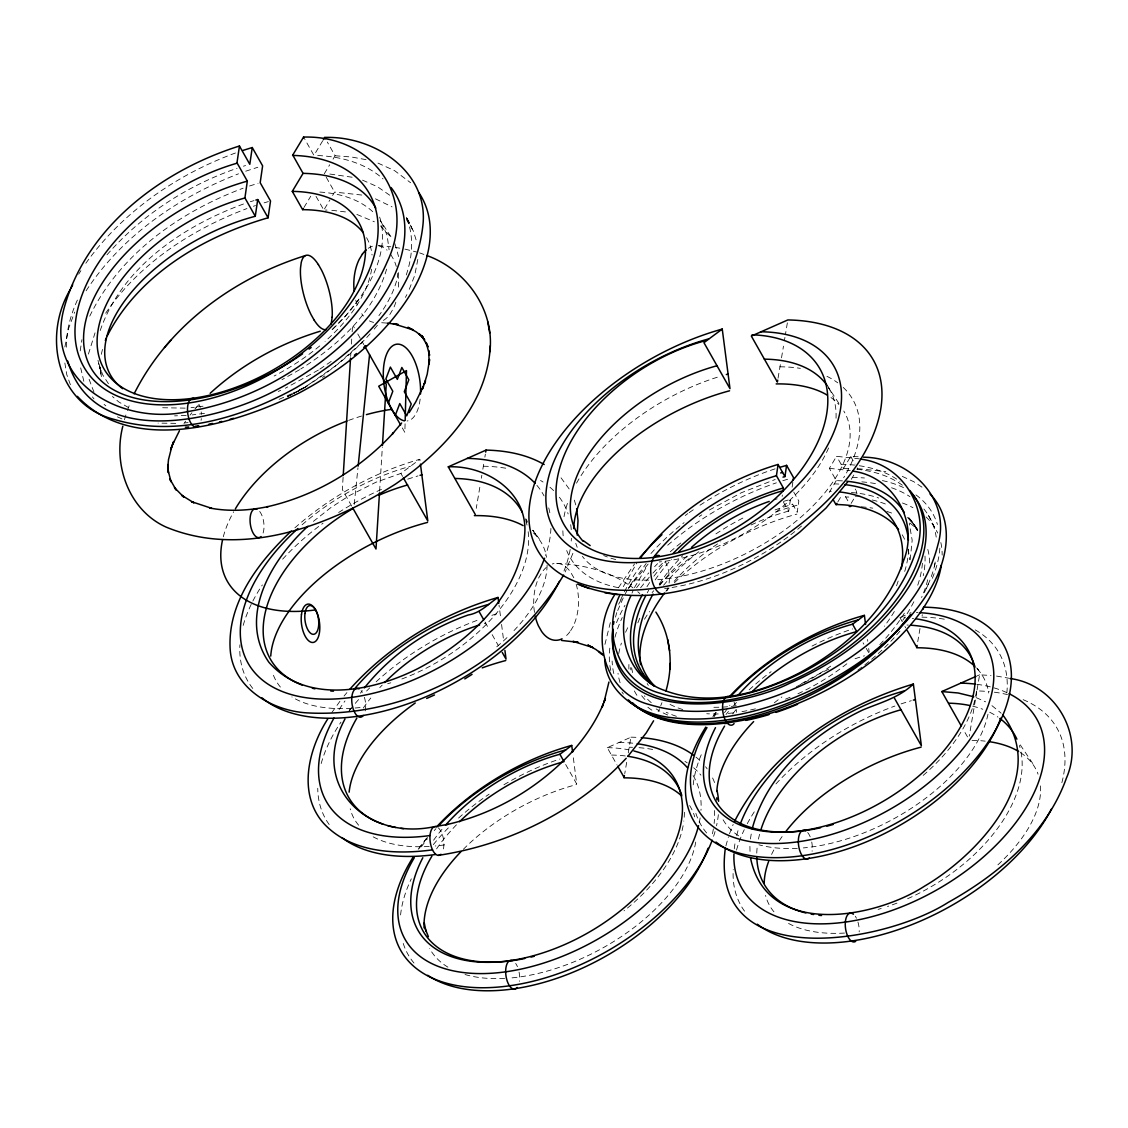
<?xml version="1.0" encoding="UTF-8"?>
<svg xmlns="http://www.w3.org/2000/svg" width="1128" height="1128" viewBox="0 0 1128 1128"><rect width="100%" height="100%" fill="white"/><g stroke="black" fill="none" stroke-linecap="round" stroke-linejoin="round"><path stroke-width="0.75" stroke-dasharray="5 3.75" d="M749.909 846.367L750.078 853.529M405.079 423.818L404.853 432.405L401.483 426.454M343.109 477.313L342.348 489.58L351.837 506.345M350.653 356.363L350.864 352.852M351.414 344.082L351.739 338.823M352.176 331.815L352.613 324.808L354.333 327.853M379.6 491.173L382.336 447.351M354.22 504.385L357.957 467.838M417.825 259.398L414.737 275.387L408.28 291.856M80.215 350.864L81.907 339.697M64.874 346.973L68.625 328.403L74.674 312.103M750.43 838.992L751.629 831.463M604.932 644.398L610.488 621.923M782.155 496.433L782.353 495.051M792.843 482.164L792.039 487.832M787.358 322.862L785.426 334.522M922.309 614.704L922.098 615.958M481.346 478.244L481.853 475.226M482.854 469.192L484.039 462.156M484.871 457.136L485.378 454.119M628.268 752.94L630.89 737.247L607.287 747.667L616.974 764.883M784.453 340.346L784.933 337.427M975.396 699.966L969.276 736.105M975.903 696.949L976.904 690.914A181.1 102.888 -29.2 0 1 989.242 691.633M977.074 689.913L979.597 674.826L991.004 675.461M398.367 272.539C395.886 288.345 388.215 302.854 378.895 315.671M479.823 487.282L476.256 508.347M781.507 357.816L783.481 346.169M919.997 628.507L917.741 641.677M626.674 762.345L624.757 773.625M778.038 378.19L780.52 363.639M88.435 354.065L95.034 332.859M101.308 354.305L102.958 347.48M934.365 566.115L935.211 562.026M910.197 559.798L912.171 540.27L909.295 523.505M725.896 845.901L728.42 836.835M615.507 617.143L616.734 612.631M386.608 269.141C373.918 312.851 337.935 345.295 300.725 369.025M100.209 330.518C122.064 266.814 183.878 225.6 244.72 203.548M124.432 419.743L126.449 413.172M406.263 274.936C412.467 256.747 414.202 236.133 406.559 218.085M572.897 553.326L565.213 571.952M127.422 410.507L130.087 403.204M729.463 833.775L733.172 824.441M617.707 610.544L623.77 596.698M660.754 705.691L661.953 702.688M631.99 593.102L633.175 590.395M77.381 300.09C70.204 315.84 65.565 333.127 66.453 350.554M926.342 588.59L928.866 582.908M89.746 316.15C119.653 254.195 180.001 211.726 243.14 188.193M658.146 711.726L659.542 708.708M623.305 586.659L636.643 563.323M634.429 587.674L647.162 565.875M405.417 297.383L406.884 294.619M573.236 626.364L569.922 631.877M625.236 593.892L626.773 591.086M348.933 711.204L350.385 708.61M618.609 604.185L622.05 598.178M618.384 587.801L634.542 563.915M851.259 479.358L854.7 473.563M842.447 480.88L836.285 480.599L829.376 468.331L836.567 456.304L859.465 458.87M836.285 480.599L829.136 492.598L830.434 494.882M857.35 469.121L857.21 467.866M856.956 493.641L856.11 490.581M324.286 173.797L329.686 164.787M333.056 159.147L335.087 155.749L327.317 142.015M851.104 503.412L854.263 498.153M332.591 195.454L334.621 192.07L362.44 195.116M322.707 140.803L313.936 155.368L304.856 139.364M303.982 207.439L310.722 196.258M324.483 208.92L329.898 199.938M858.14 456.755L850.723 456.431L843.49 468.43L836.567 456.304M837.878 501.791L841.037 496.546M628.409 588.266L646.175 563.506M646.95 586.729L650.264 581.47M78.678 274.203L80.906 270.649M86.109 290.798C121.768 236.02 178.182 197.174 238.501 173.825M630.115 585.46L633.767 579.82M105.68 313.189C139.111 263.571 191.675 229.477 246.933 208.553M183.991 423.564L185.598 421.153M331.886 712.473L340.43 700.615M628.578 588.125L648.121 564.099M85.841 263.247C122.501 211.993 176.617 174.572 235.442 152.999M418.234 849.271L426.962 837.766M653.873 576.211L664.857 562.35M358.535 299.695L346.042 315.346L331.265 330.504M360.41 693.17L362.299 690.632M712.84 716.647L716.717 711.528M190.026 415.146L191.915 412.749M377.386 325.287L372.592 330.998M344.068 696.018L346.916 692.606M106.991 254.815C141.578 215.053 187.333 185.443 237.049 168.283M194.961 408.942L196.878 406.785M195.905 407.899L198.768 404.74M370.111 333.817C348.298 358.055 321.903 377.95 293.351 393.559L307.027 385.663M361.834 342.602L336.539 365.148L309.707 383.985M294.887 527.819C330.814 496.207 373.777 472.449 419.827 459.307L420.208 462.198M667.691 545.219C699.43 517.667 736.654 496.503 776.374 482.826M313.401 521.362L330.828 507.614L349.581 495.488L375.906 482.262L400.891 473.422L419.827 459.307M685.232 515.51L687.84 513.592M331.195 361.439L319.506 369.364M689.166 512.648L695.863 507.967M699.233 516.568L701.715 514.89M699.952 505.231C723.556 489.806 749.091 477.285 775.909 468.585M318.406 370.054L285.37 388.215M322.453 377.415L324.836 375.948M299.653 369.688L281.972 379.671M709.329 510.011L741.336 492.739L775.204 479.485M302.304 388.906L305.251 387.2M302.177 388.878L305.152 387.186M302.163 388.92L308.057 385.621M289.572 395.575L292.096 394.236M287.33 396.774L300.894 389.611L287.302 396.647M304.165 387.651L307.859 385.705M302.924 388.286L292.97 393.193M290.305 395.124L300.838 389.752M291.715 393.785L277.869 399.876M900.694 617.256L908.068 613.942M278.278 391.444L280.646 390.387M909.535 613.294L911.015 612.631M977.229 675.855L979.597 674.826M245.721 171.202L257.79 167.268M253.377 206.283L255.52 205.564M249.542 185.993L258.058 183.342M782.804 480.725L789.219 478.765M250.289 201.743L254.011 200.601M243.422 166.197L245.552 165.548M264.107 202.843L268.379 201.588M203.012 406.207L191.027 407.687M204.492 413.37L192.183 414.907M184.964 422.873L188.108 422.619M186.205 415.414L174.586 415.865M185.175 408.139L160.275 407.687M175.728 423.367L158.089 423.099M857.647 468.628L885.832 471.603M843.49 468.43L850.272 468.698M325.428 210.062L327.035 210.09M829.376 468.331L850.244 470.587M335.087 155.749L351.499 157.003L366.699 159.767M317.687 155.509C341.065 156.623 365.289 162.982 383.069 178.915M378.289 245.692L390.838 246.778M556.583 563.323C583.585 564.508 611.164 571.417 633.019 587.899M331.787 210.302L346.719 212.064M329.869 174.05L352.415 177.265M381.687 322.721L387.412 323.116M319.844 192.056C339.373 193.325 359.705 198.881 374.002 212.896M856.843 469.248C873.763 471.067 890.796 476.115 904.346 486.69M996.517 676.067L1008.77 678.21M395.364 247.441L399.834 248.188M404.91 249.105L416.669 252.037M356.843 214.419L374.355 221.793M362.511 180.142L377.471 186.726L389.95 195.384M419.658 252.898L423.902 254.449M377.965 163.095L394.574 170.638L410.62 182.75M375.455 198.824L392.05 206.875M976.27 697.668L985.604 701.842M902.287 476.383L913.807 481.726L923.747 488.325M121.923 418.911L116.804 416.57M128.564 407.589L118.863 402.005L112.419 396.52M991.949 705.649L1001.142 713.206M380.545 225.952L391.613 237.74L380.164 220.298M104.086 404.36L105.849 405.854M637.771 591.763L639.844 593.554M976.608 667.917L978.78 670.314L977.031 668.1M561.039 477.835L569.626 489.58M92.411 396.901L93.991 398.903M108.457 383.717L102.592 374.651L98.376 362.314M539.24 538.817L532.98 530.512M406.489 219.692L413.299 230.817L417.134 243.281M838.922 403.415L828.431 387.412M1032.797 763.557L1019.402 743.62M917.572 529.483L911.917 521.7M916.895 528.863L914.23 524.929L917.698 530.357M390.753 254.449L393.94 260.06A38.422 22.405 -89.4 0 1 396.281 266.448M828.883 388.3L830.546 391.106A145.244 83.232 -29.5 0 1 835.89 420.335M381.461 222.301L387.101 235.301L389.104 249.824M525.761 518.697L527.284 521.347M845.365 496.433L849.356 503.426M967.5 736.894L963.693 730.225M850.723 456.431L855.052 464.059M866.233 648.36L868.602 652.52M316.023 196.357L323.158 208.906M783.495 502.242L788.683 511.379L790.319 500.169L797.214 512.295L798.821 501.043L793.633 491.85M863.075 642.805L863.865 644.187M492.146 634.641L498.449 645.78M326.232 177.223L334.621 192.07M357.787 333.944L361.242 340.05M362.102 341.572L363.836 344.618M565.664 764.502L576.718 783.974L572.925 754.505M484.998 622.007L488.353 627.958M400.891 473.422L402.569 476.411M855.25 489.058L855.673 489.82M904.924 626.449L905.713 627.845M902.301 621.782L899.961 617.594A149.234 88.181 -30.6 0 1 905.502 617.791M93.977 392.177L88.435 377.542M928.358 515.313L936.423 530.921M827.684 385.79L830.546 391.106M406.39 217.337L413.299 230.817M408.942 222.258L406.926 218.338L409.422 223.118L406.122 216.787M406.926 218.338L411.382 226.968M573.814 577.776L570.641 572.164A38.422 22.405 -89.4 0 0 552.283 563.972M525.718 519.345L527.072 522.292L525.69 519.275M70.401 384.733L66.778 374.651L64.592 361.383M394.856 243.606L398.579 256.564M83.839 381.292L80.384 366.614M574.349 500.127L575.999 505.739M99.405 366.501L101.675 372.677L99.532 366.967L101.562 377.161M97.995 360.241L98.827 364.344M100.322 369.223L101.097 375.116L99.659 364.372M100.505 371.225L100.674 372.395L99.87 365.98M500.423 615.775L499.041 605.172M501.565 624.447L503.807 641.79M868.701 648.501L869.166 652.097M867.545 639.491L867.77 641.282M223.302 536.759A145.272 83.26 -29.5 0 1 233.665 511.788M348.623 420.406A145.272 83.26 -29.5 0 1 361.566 416.049M420.138 399.115A38.747 18.048 82.1 0 1 407.109 420.97M363.272 708.06A145.893 87.575 -31.2 0 1 370.759 698.035M379.769 687.643A145.893 87.575 -31.2 0 1 382.18 685.091M484.307 623.544A145.893 87.575 -31.2 0 1 485.886 623.107M329.179 824.54A181.1 102.902 -29.2 0 1 317.743 788.26M321.184 763.529A181.1 102.902 -29.2 0 1 340.98 722.103M349.722 710.132A181.1 102.902 -29.2 0 1 359.649 698.387M366.586 691.027A181.1 102.902 -29.2 0 1 369.688 687.925M376.146 681.777A181.1 102.902 -29.2 0 1 479.583 619.455M491.864 615.338A181.1 102.902 -29.2 0 1 500.042 612.927M438.284 827.811A14.523 6.768 82.1 0 1 442.5 851.964M444.531 844.872A149.798 77.79 -26.5 0 1 435.239 845.986M429.176 846.451A149.798 77.79 -26.5 0 1 370.125 835.058M358.619 825.202A149.798 77.79 -26.5 0 1 350.216 808.804M339.133 709.498A169.99 98.601 -29.9 0 1 344.971 700.967M576.168 584.163A38.422 22.405 -89.4 0 1 573.179 626.294M569.908 631.75A38.422 22.405 -89.4 0 1 564.113 637.475M534.503 612.391A38.422 22.405 -89.4 0 1 539.043 577.212L542.314 571.741A38.422 22.405 -89.4 0 1 546.093 567.596M548.73 507.896A169.99 98.615 -29.9 0 1 550.309 515.623M550.915 528.412A169.99 98.615 -29.9 0 1 545.599 555.427M302.092 524.774A169.99 98.615 -29.9 0 1 410.423 466.259M536.9 485.35A169.99 98.615 -29.9 0 1 544.063 495.939M361.101 690.717A14.523 6.768 82.1 0 1 362.328 692.451M364.4 697.301A14.523 6.768 82.1 0 1 364.288 713.827M360.1 707.524A149.798 77.79 -26.5 0 1 291.912 696.921M280.407 687.065A149.798 77.79 -26.5 0 1 272.567 672.669M559.403 497.265A181.1 102.888 -29.2 0 1 568.131 513.959M570.683 524.661A181.1 102.888 -29.2 0 1 571.29 530.273M571.374 538.31A181.1 102.888 -29.2 0 1 571.219 541.045M570.19 549.406A181.1 102.888 -29.2 0 1 563.394 572.516M252.771 688.447A181.1 102.888 -29.2 0 1 239.911 644.821M243.211 625.391A181.1 102.888 -29.2 0 1 262.345 584.953M282.634 559.178A181.1 102.888 -29.2 0 1 323.045 523.209M338.626 512.507A181.1 102.888 -29.2 0 1 383.52 488.48M407.744 479.146A181.1 102.888 -29.2 0 1 417.966 475.931M483.334 466.231A181.1 102.888 -29.2 0 1 508.996 468.797M540.524 480.457A181.1 102.888 -29.2 0 1 543.033 482.037M549.942 487.226A181.1 102.888 -29.2 0 1 554.031 491.032M533.502 533.022A149.798 77.677 -26.6 0 1 546.53 557.317M547.08 565.114A149.798 77.677 -26.6 0 1 511.915 632.752M506.994 637.616A149.798 77.677 -26.6 0 1 496.405 647.105M525.789 520.685A145.893 87.646 -31.2 0 1 527.002 525.07M528.172 531.739A145.893 87.646 -31.2 0 1 400.257 679.564M390.81 682.778A145.893 87.646 -31.2 0 1 387.651 683.737M378.853 245.819A38.422 22.405 -89.4 0 1 387.073 250.176M397.846 273.399A38.422 22.405 -89.4 0 1 398.494 288.049M395.843 302.219A38.422 22.405 -89.4 0 1 393.305 308.564L390.048 314.162A38.422 22.405 -89.4 0 1 382.18 321.071M357.28 304.912A38.422 22.405 -89.4 0 1 355.574 299.357M368.236 248.315A38.422 22.405 -89.4 0 1 372.409 246.256M373.636 322.368A38.422 22.405 -89.4 0 1 369.42 320.888M363.512 316.037A38.422 22.405 -89.4 0 1 361.736 313.725M259.708 511.477A14.523 6.768 82.1 0 1 262.528 534.446M199.275 404.74A14.523 6.768 82.1 0 1 200.234 407.434M201.179 411.889A14.523 6.768 82.1 0 1 201.404 414.3M201.32 418.601A14.523 6.768 82.1 0 1 201.08 420.349M366.572 237.684A145.47 78.241 -27.6 0 1 372.057 255.013M371.634 269.183A145.47 78.241 -27.6 0 1 325.047 341.403M319.732 345.929A145.47 78.241 -27.6 0 1 274.146 376.005M379.642 217.098A163.193 93.243 -29.4 0 1 330.18 331.576M684.372 812.259A146.541 84.797 -29.8 0 1 683.822 821.142M683.103 825.724A146.541 84.797 -29.8 0 1 624.01 910.846M436.578 848.876A146.541 84.797 -29.8 0 1 457.051 824.201M611.503 755.055A146.541 84.797 -29.8 0 1 626.392 756.098M712.586 777.967A178.041 102.465 -29.7 0 1 714.673 782.86M718.353 814.67A178.041 102.465 -29.7 0 1 716.506 825.837M715.053 831.547A178.041 102.465 -29.7 0 1 713.234 837.314M630.933 737.176A178.041 102.465 -29.7 0 1 639.534 737.515M696.004 757.114A178.041 102.465 -29.7 0 1 702.039 762.697M705.564 766.758A178.041 102.465 -29.7 0 1 707.171 768.873M714.461 810.538A172.062 99.729 -29.9 0 1 714.123 823.482M713.389 828.854A172.062 99.729 -29.9 0 1 711.627 837.061M629.255 747.23A172.062 99.729 -29.9 0 1 632.554 747.314M639.04 747.681A172.062 99.729 -29.9 0 1 652.929 749.5M684.936 761.372A172.062 99.729 -29.9 0 1 687.248 762.866M693.649 767.745A172.062 99.729 -29.9 0 1 700.939 775.176M607.273 747.681A149.234 88.181 -30.6 0 1 628.62 749.796M693.142 775.556A165.703 94.4 -29.3 0 1 700.981 810.341M700.135 817.885A165.703 94.4 -29.3 0 1 699.163 823.031M421.379 846.832A165.703 94.4 -29.3 0 1 427.413 838.767M434.252 830.589A165.703 94.4 -29.3 0 1 435.93 828.685M619.032 742.45A165.703 94.4 -29.3 0 1 634.288 743.352M515.665 963.439A14.523 6.768 82.1 0 1 517.442 966.696M519.063 972.11A14.523 6.768 82.1 0 1 519.43 981.304M689.631 805.519A148.388 81.526 -28.2 0 1 694.707 816.869M695.736 842.066A148.388 81.526 -28.2 0 1 510.66 977.99M504.653 978.413A148.388 81.526 -28.2 0 1 463.721 974.127M447.929 967.161A148.388 81.526 -28.2 0 1 429.683 948.577M463.298 849.342A148.388 81.526 -28.2 0 1 576.521 784.552M413.99 963.058A172.062 99.715 -29.9 0 1 402.372 940.526M400.581 914.935A172.062 99.715 -29.9 0 1 411.311 878.853M433.321 844.618A172.062 99.715 -29.9 0 1 449.522 826.683M458.602 818.054A172.062 99.715 -29.9 0 1 489.115 794.168M503.934 784.735A172.062 99.715 -29.9 0 1 559.939 759.003M419.094 848.27A178.041 102.465 -29.7 0 1 427.47 837.343M433.589 840.219A149.234 88.139 -30.6 0 1 443.29 827.769M651.885 710.189A163.504 88.28 -27.7 0 1 646.09 705.761M636.897 695.271A163.504 88.28 -27.7 0 1 633.555 689.279M628.902 669.073A163.504 88.28 -27.7 0 1 628.93 664.448M644.469 619.244A163.504 88.28 -27.7 0 1 649.587 611.461M666.465 590.79A163.504 88.28 -27.7 0 1 669.045 588.097M674.403 582.739A163.504 88.28 -27.7 0 1 796.904 514.114M925.002 556.09A161.135 92.341 -29.5 0 1 923.254 575.689M913.835 601.76A161.135 92.341 -29.5 0 1 902.738 620.344M667.677 714.997A161.135 92.341 -29.5 0 1 656.144 708.906M644.892 699.501A161.135 92.341 -29.5 0 1 640.394 694.002M630.89 669.891A161.135 92.341 -29.5 0 1 630.608 667.635M663.56 585.277A161.135 92.341 -29.5 0 1 699.318 551.395M775.077 509.912A161.135 92.341 -29.5 0 1 792.688 504.371M845.633 496.997A161.135 92.341 -29.5 0 1 848.75 497.067M872.212 499.986A161.135 92.341 -29.5 0 1 888.469 505.259M907.8 517.766A161.135 92.341 -29.5 0 1 918.079 530.921M620.104 682.736A175.644 92.143 -26.8 0 1 618.017 673.303M618.736 653.648A175.644 92.143 -26.8 0 1 621.401 643.115M625.575 632.258A175.644 92.143 -26.8 0 1 628.226 626.745M652.111 592.567A175.644 92.143 -26.8 0 1 653.746 590.748M659.245 584.896A175.644 92.143 -26.8 0 1 693.382 555.526M775.5 512.098A175.644 92.143 -26.8 0 1 798.145 504.949M733.313 712.868A147.754 85.799 -30 0 1 727.193 713.488M718.226 713.953A147.754 85.799 -30 0 1 706.734 713.728M682.778 709.54A147.754 85.799 -30 0 1 668.608 703.66M648.318 685.373A147.754 85.799 -30 0 1 647.148 683.497M665.901 591.298A147.754 85.799 -30 0 1 667.79 588.886M674.149 581.357A147.754 85.799 -30 0 1 720.736 541.821M751.093 524.971A147.754 85.799 -30 0 1 788.74 511.054M908.999 517.822A160.007 94.188 -30.5 0 1 917.882 532.134M922.436 563.253A160.007 94.188 -30.5 0 1 917.318 586.433M904.374 613.181A160.007 94.188 -30.5 0 1 879.6 644.864M676.405 716.308A160.007 94.188 -30.5 0 1 666.239 712.261M651.237 702.645A160.007 94.188 -30.5 0 1 644.384 695.807M632.611 672.584A160.007 94.188 -30.5 0 1 631.638 667.762M637.87 622.811A160.007 94.188 -30.5 0 1 640.112 617.467M659.838 585.192A160.007 94.188 -30.5 0 1 688.898 554.581M715.913 533.896A160.007 94.188 -30.5 0 1 743.437 517.78M783.452 501.438A160.007 94.188 -30.5 0 1 790.531 499.366M851.386 492.541A160.007 94.188 -30.5 0 1 878.698 498.012M734.018 702.081A14.523 6.768 82.1 0 1 735.174 705.085M736.161 709.315A14.523 6.768 82.1 0 1 736.485 712.29M713.883 707.284A145.709 89.239 -32 0 0 734.582 706.015A145.709 89.225 -32 0 0 737.641 705.592M659.217 584.064A145.709 89.239 -32 0 1 682.694 555.695M773.991 499.817A145.709 89.239 -32 0 1 777.192 498.83M898.17 581.075A145.709 89.225 -32 0 1 896.45 586.024M830.659 666.154A145.709 89.225 -32 0 1 795.029 687.361M829.898 491.216A145.709 89.225 -32 0 1 831.308 491.272M647.246 592.834A151.025 90.254 -31 0 1 648.685 590.254M655.156 579.905A151.025 90.254 -31 0 1 671.625 559.15M620.724 599.786A169.947 97.389 -29.5 0 1 642.495 563.676M650.969 553.51A169.947 97.389 -29.5 0 1 684.061 522.645M915.95 494.896A180.071 99.447 -28.3 0 1 937.41 524.478M939.878 548.109A180.071 99.447 -28.3 0 1 930.896 581.611M610.756 670.497A180.071 99.447 -28.3 0 1 610.234 644.962M616.508 622.656A180.071 99.447 -28.3 0 1 624.997 605.285M636.573 587.773A180.071 99.447 -28.3 0 1 648.84 572.869M654.578 566.721A180.071 99.447 -28.3 0 1 657.553 563.676M670.272 551.775A180.071 99.447 -28.3 0 1 682.919 541.313M852.317 477.496A180.071 99.447 -28.3 0 1 864.443 477.976M882.406 480.584A180.071 99.447 -28.3 0 1 903.486 487.564M923.888 509.01A176.997 98.672 -28.6 0 1 936.212 537.125M935.07 563.351A176.997 98.672 -28.6 0 1 923.353 594.315M623.403 694.03A176.997 98.672 -28.6 0 1 621.937 691.986M613.815 673.543A176.997 98.672 -28.6 0 1 612.123 661.05M614.986 637.249A176.997 98.672 -28.6 0 1 622.247 617.538M640.577 587.843A176.997 98.672 -28.6 0 1 649.291 577.183M652.915 573.137A176.997 98.672 -28.6 0 1 663.602 562.181M861.806 481.867A176.997 98.672 -28.6 0 1 876.061 483.729M891.543 487.761A176.997 98.672 -28.6 0 1 909.929 496.644M940.837 542.554A175.644 92.143 -26.8 0 1 942.162 555.089M855.235 496.193A175.644 92.143 -26.8 0 1 863.625 496.221M902.442 502.989A175.644 92.143 -26.8 0 1 912.947 507.685M926.003 516.92A175.644 92.143 -26.8 0 1 937.678 533.065M841.121 464.257A169.947 97.389 -29.5 0 1 854.516 465.103M859.325 465.737A169.947 97.389 -29.5 0 1 899.961 481.402M908.618 549.406A151.025 90.24 -31 0 1 904.712 571.417M834.325 483.87A151.025 90.24 -31 0 1 838.809 484.081M902.217 534.813A147.754 85.799 -30 0 1 905.178 540.58M907.955 548.885A147.754 85.799 -30 0 1 909.506 559.601M894.335 611.503A147.754 85.799 -30 0 1 884.324 626.266M846.846 663.786A147.754 85.799 -30 0 1 794.732 695.229M790.093 697.245A147.754 85.799 -30 0 1 784.538 699.529M755.422 708.835A147.754 85.799 -30 0 1 739.531 712.022M927.808 549.406A163.504 88.294 -27.7 0 1 929.641 563.083M927.681 579.806A163.504 88.294 -27.7 0 1 921.562 597.487M899.947 631.102A163.504 88.294 -27.7 0 1 854.883 672.274M861.327 506.839A163.504 88.294 -27.7 0 1 872.762 508.164M886.876 511.435A163.504 88.294 -27.7 0 1 894.56 514.213M909.901 523.011A163.504 88.294 -27.7 0 1 916.867 529.427M828.572 447.985A145.244 83.232 -29.5 0 1 659.161 561.97M615.705 559.558A145.244 83.232 -29.5 0 1 603.677 555.498M665.111 561.25A19.373 9.024 82.1 0 1 669.031 583.684M668.002 588.04A19.373 9.024 82.1 0 1 666.803 590.649M657.751 579.665A150.151 79.27 -27 0 0 670.145 578.283A150.151 79.27 -27 0 0 809.551 509.25A150.151 79.27 -27 0 0 843.786 411.043M648.755 580.116A150.151 79.27 -27 0 1 582.4 556.372M577.212 547.291A150.151 79.27 -27 0 1 575.774 543.329M830.983 397.549A150.151 79.27 -27 0 1 838.88 404.515M843.265 387.454A161.938 90.903 -28.8 0 1 843.659 477.764M801.529 526.043A161.938 90.903 -28.8 0 1 664.618 588.534M618.158 587.617A161.938 90.903 -28.8 0 1 565.636 547.616M563.168 535.786A161.938 90.903 -28.8 0 1 562.858 528.835M564.014 516.694A161.938 90.903 -28.8 0 1 568.117 501.452M576.521 483.179A161.938 90.903 -28.8 0 1 719.41 376.569M779.871 366.811A161.938 90.903 -28.8 0 1 800.358 368.362M826.951 376.343A161.938 90.903 -28.8 0 1 837.737 382.829M975.212 629.875A172.062 99.729 -29.9 0 1 1006.796 693.41M706.636 832.957A172.062 99.729 -29.9 0 1 695.003 810.426M693.226 784.834A172.062 99.729 -29.9 0 1 702.631 751.6M725.981 714.503A172.062 99.729 -29.9 0 1 728.476 711.472M733.736 705.451A172.062 99.729 -29.9 0 1 736.471 702.462M749.189 689.842A172.062 99.729 -29.9 0 1 771.115 671.654M811.991 646.104A172.062 99.729 -29.9 0 1 852.613 628.916M921.928 617.157A172.062 99.729 -29.9 0 1 945.602 619.427M912.256 618.356A149.234 88.181 -30.6 0 1 913.581 618.511M807.69 832.534A14.523 6.768 82.1 0 1 810.609 837.907M811.737 842.038A14.523 6.768 82.1 0 1 812.104 851.231M977.257 668.819A148.388 81.526 -28.2 0 1 988.748 693.057M987.987 714.221A148.388 81.526 -28.2 0 1 803.333 847.918M797.327 848.341A148.388 81.526 -28.2 0 1 758.918 844.787M738.629 835.848A148.388 81.526 -28.2 0 1 721.384 816.616M774.287 702.843A148.388 81.526 -28.2 0 1 781.915 696.949M801.176 683.949A148.388 81.526 -28.2 0 1 830.546 668.382M855.052 658.738A148.388 81.526 -28.2 0 1 864.485 655.791M714.024 716.745A165.703 94.4 -29.3 0 1 715.97 714.052M916.387 612.49A165.703 94.4 -29.3 0 1 917.924 612.56M976.495 691.069A146.541 84.797 -29.8 0 1 975.776 695.652M974.761 700.305A146.541 84.797 -29.8 0 1 922.337 776.106M732.692 713.982A146.541 84.797 -29.8 0 1 736.372 709.174M906.968 625.039A146.541 84.797 -29.8 0 1 908.35 625.095M713.911 715.251A178.041 102.465 -29.7 0 1 716.139 712.304M724.529 712.642A149.234 88.139 -30.6 0 1 729.886 705.211M1023.138 699.67A181.1 102.888 -29.2 0 1 1061.053 785.581M994.346 692.197A181.1 102.888 -29.2 0 1 1007.501 694.608M855.264 916.26A14.523 6.768 82.1 0 1 856.448 918.248M857.943 922.027A14.523 6.768 82.1 0 1 859.212 931.841M1020.431 752.616A149.798 77.677 -26.6 0 1 1038.07 774.189M1040.51 785.892A149.798 77.677 -26.6 0 1 995.361 867.15M972.04 740.349A149.798 77.677 -26.6 0 1 985.167 741.138M734.272 848.848A169.99 98.601 -29.9 0 1 735.456 840.896M736.669 835.481A169.99 98.601 -29.9 0 1 739.122 827.219M976.82 684.301A169.99 98.601 -29.9 0 1 1006.387 692.437M1019.331 745.425A145.893 87.646 -31.2 0 1 1019.98 747.596M1021.037 752.052A145.893 87.646 -31.2 0 1 906.644 899.143M896.957 903.119A145.893 87.646 -31.2 0 1 887.496 906.489M881.208 908.477A145.893 87.646 -31.2 0 1 878.063 909.38M972.688 706.17A145.893 87.646 -31.2 0 1 982.77 709.258M989.707 712.247A145.893 87.646 -31.2 0 1 998.012 717.126M844.519 933.053A149.798 77.79 -26.5 0 1 785.469 921.646M773.949 911.805A149.798 77.79 -26.5 0 1 765.56 895.406M771.58 854.446A149.798 77.79 -26.5 0 1 775.133 847.593M779.307 840.698A149.798 77.79 -26.5 0 1 782.437 836.116M744.522 911.142A181.1 102.902 -29.2 0 1 733.214 869.561M736.514 850.131A181.1 102.902 -29.2 0 1 744.254 829.658M747.272 823.694A181.1 102.902 -29.2 0 1 755.661 809.707M775.951 783.918A181.1 102.902 -29.2 0 1 894.913 706.043M901.06 703.914A181.1 102.902 -29.2 0 1 911.297 700.699M756.775 853.149A145.893 87.575 -31.2 0 1 757.283 846.226M758.453 839.119A145.893 87.575 -31.2 0 1 759.581 834.297M911.198 521.221L907.25 516.906L913.652 524.139L911.198 521.221M535.476 534.08L532.769 530.245L535.476 534.08M914.568 525.718L912.496 522.518L917.459 530.724L914.568 525.718"/><path stroke-width="1.5" d="M405.163 420.391L406.489 370.59L378.698 386.227L400.637 424.96M122.825 426.201C112.786 464.553 128.606 510.18 166.084 527.086C242.492 558.698 329.573 526.029 395.434 484.109C440.315 453.075 484.363 408.703 489.876 351.753C494.839 309.664 465.808 269.423 426.736 255.492M665.957 690.956C673.613 664.801 671.005 635.163 655.876 612.095M343.222 475.551L350.54 358.112M379.487 492.922L375.991 549.012L352.697 507.868M382.434 445.588L386.269 384.239L364.696 346.141M489.876 351.753L490.313 345.704M669.75 669.482L670.187 663.433M358.14 466.104L369.561 354.742M332.154 317.165L331.421 322.312A38.422 12.761 74.7 0 1 330.814 324.385M577.183 535.123L578.015 520.572L576.648 508.615M612.842 629.17C603.649 725.163 734.384 711.176 790.023 683.103C835.693 663.109 878.247 632.695 906.221 590.861C925.157 563.337 936.748 521.672 912.03 493.895M782.888 491.343L783.354 487.959L776.445 475.706L778.052 464.454C724.387 480.373 674.981 512.577 640.958 557.26M793.167 479.865L793.492 477.553L786.583 465.356L780.181 467.246M375.779 208.074A163.193 93.243 -29.4 0 0 303.051 173.359L292.758 155.044L303.559 137.08C372.79 135.163 417.67 197.217 387.355 261.555C352.542 341.164 272.398 397.62 187.544 411.607C122.191 426.088 42.497 382.152 64.564 306.478C87.406 226.108 162.376 170.201 239.446 146.005L236.993 162.799L247.328 181.114L244.917 197.95L255.28 216.266A145.47 78.297 -27.5 0 0 127.055 297.693A145.47 78.297 -27.5 0 0 122.628 388.666M783.001 477.13L784.947 476.58L786.583 465.356M242.647 150.517L252.249 147.528L249.796 164.293L239.446 146.005M255.28 216.266L257.72 199.543L255.859 200.065M107.343 335.679C138.913 274.315 203.562 236.457 268.083 217.789L270.523 200.995L260.187 182.722L262.613 165.844L252.249 147.528M608.937 682.017L604.072 701.983L605.384 698.528L602.112 707.087L603.353 703.816C595.936 721.469 585.023 737.486 572.277 751.713M923.24 609.049L923.55 607.174A178.041 102.465 -29.7 0 1 999.563 722.456A178.041 102.465 -29.7 0 1 802.064 855.729A178.041 102.465 -29.7 0 1 705.804 727.081M485.717 452.102L486.055 450.1C506.148 450.551 526.621 454.358 544.189 464.51M777.714 380.122L777.375 382.068L751.333 336.073L787.837 319.943A192.803 110.488 -29.5 0 1 868.828 444.658A192.803 110.488 -29.5 0 1 654.874 588.21A192.803 110.488 -29.5 0 1 532.176 491.512A192.803 110.488 -29.5 0 1 722.244 329.08L729.985 388.652L703.942 342.672L722.244 329.066M624.433 775.5L624.108 777.389L617.763 766.279M917.092 645.428L916.768 647.317L907.279 630.637M725.248 848.876C709.159 973.986 884.084 943.304 948.098 902.456C998.449 874.397 1046.587 833.818 1066.439 778.066C1085.009 735.498 1056.005 684.541 1009.969 678.492M752.164 828.925C766.561 774.132 813.302 733.665 862.779 709.963C881.038 702.349 898.663 697.922 913.37 684.047L921.379 745.707L894.433 698.161M619.667 595.316C601.788 632.244 618.609 682.426 660.261 693.269C708.06 708.37 759.877 694.002 803.164 672.062C851.372 646.33 896.577 607.146 914.907 554.229C932.193 513.691 905.192 464.595 860.988 459.195M388.3 403.175L392.812 391.275L385.861 378.994L390.373 367.094L397.338 379.375L401.85 367.488L408.815 379.769L404.289 391.67L411.255 403.951L406.729 415.851L399.777 403.57L395.251 415.456M630.876 595.81C614.238 629.819 626.125 677.336 664.265 690.322C708.849 707.383 758.806 693.819 799.611 672.824C845.013 648.304 887.186 610.615 903.669 560.404C918.982 522.433 894.208 476.721 853.022 471.18M105.341 340.459L106.3 338.076M344.971 719.029C308.987 785.215 366.558 841.333 434.548 826.627M134.133 393.827C167.945 326.048 234.088 277.798 305.476 255.562M70.303 289.529C42.328 336.271 56.837 404.98 114.379 419.461C175.672 437.763 241.646 417.839 295.818 387.863C355.292 352.881 414.399 298.455 422.788 226.319C429.599 171.611 374.073 135.684 324.737 137.447L323.383 139.689M734.596 821.297C770.029 752.08 840.261 705.888 913.37 684.047M614.548 594.949C590.17 632.864 601.717 692.395 649.333 704.549C705.254 721.751 765.56 703.886 816.066 678.478C869.533 649.488 922.718 605.736 938.045 544.26C951.595 497.744 908.054 457.489 863.569 457.207M642.509 594.611C625.702 622.91 623.826 666.169 654.395 686.035M70.867 288.359L72.657 284.834M563.605 575.068C511.985 662.15 408.054 718.536 306.774 712.868C271.58 710.725 232.692 687.84 230.182 649.418C227.25 602.423 258.876 561.561 291.306 531.048M179.437 430.769L172.373 445.01L173.684 441.556L170.61 449.663L171.935 446.166L168.495 459.646L167.705 468.219L168.001 464.553L168.41 472.745L167.818 469.333L171.033 481.755L169.82 478.906L176.137 489.961L174.459 487.634L183.779 497.081L181.693 495.277L193.889 502.82L191.591 501.692L211.782 508.361L209.653 507.981C228.956 511.774 248.879 510.547 268.055 506.613L266.871 506.839C315.361 495.967 360.029 469.361 393.517 432.743L392.389 433.998L401.624 423M653.606 720.792L646.274 732.847L627.845 756.409M327.811 718.846C308.311 749.147 297.327 793.943 323.877 823.609C351.217 852.782 395.336 854.827 432.517 849.863M303.065 173.359L292.293 191.351L302.642 209.667A145.47 78.241 -27.6 0 1 363.216 232.678M302.642 209.667L303.319 208.553M836.976 503.285L836.074 504.78L833.028 499.45M409.168 412.58L415.696 402.019L423.479 386.086L422.239 389.371L425.496 380.799L424.184 384.267L427.216 374.172L429.528 359.479L429.162 363.991L428.739 350.611L429.556 355.32L426.144 342.447L428.048 346.916L421.731 335.848L424.706 339.965L418.953 333.662L423.085 337.23L416.091 331.815L407.913 327.303L412.933 329.799L393.066 323.651L398.283 324.582L387.412 323.116M362.44 254.026L359.127 259.539A38.422 22.405 -89.4 0 0 354.136 291.109M847.692 481.896L826.105 507.967L799.738 532.148C739.813 578.904 655.664 613.674 580.426 585.192M654.24 556.386C685.415 517.851 728.97 489.679 776.445 475.706M364.4 687.897C391.134 654.423 427.808 629.17 468.162 615C480.161 613.11 488.368 603.931 498.026 597.445L498.787 603.24M639.999 557.288L652.026 544.218M164.448 347.537L170.807 340.36M349.863 689.194C389.202 645.399 441.584 613.745 498.026 597.445M573.391 750.458C539.903 787.076 495.234 813.697 446.759 824.568M626.195 758.284C577.198 810.863 509.123 844.604 438.355 855.362M673.36 553.185C703.675 522.602 741.984 499.916 783.354 487.959M653.098 543.146L661.953 534.658M307.958 526.254C272.454 558.374 237.12 616.367 268.845 662.206C306.322 704.972 372.874 691.379 417.712 668.664C469.276 641.606 520.671 594.498 524.788 532.938C527.495 491.723 485.773 465.131 448.267 466.837L475.226 514.368M210.161 393.305C241.448 364.541 279.617 343.504 320.253 331.209M363.738 347.382L365.768 345.591M354.361 355.235L356.49 353.515M445.546 825.16A149.234 88.139 -30.6 0 1 559.897 754.251L571.727 745.467L572.601 752.108M738.205 695.088A149.234 88.139 -30.6 0 1 852.571 624.179L864.4 615.409L865.585 624.447M464.778 678.901L472.054 674.361M448.267 466.837L486.055 450.1M961.169 725.783L941.824 691.563L976.044 676.377M426.68 698.429L434.477 694.975M230.041 419.292L233.581 418.291M219.481 421.957L221.821 421.407M209.032 424.128L212.501 423.465M435.45 826.528L447.943 824.342M195.356 426.243L198.754 425.792A14.523 6.768 82.1 0 1 187.826 414.061A14.523 6.768 82.1 0 1 194.608 398.734M185.344 427.244L188.658 426.962M941.824 691.563L958.18 692.987L973.788 696.794M561.561 640.45L578.156 642.311L572.939 641.367L592.806 647.514L587.787 645.033L595.965 649.531L602.958 654.945L598.827 651.378L601.873 654.437M846.945 481.261C869.124 483.447 892.544 492.724 904.388 512.662M604.904 592.834L617.65 594.639M577.55 584.121L589.394 588.548M583.19 540.58L590.155 545.571M930.064 494.064C957.037 521.7 946.462 565.509 927.033 594.23C898.607 637.954 854.812 669.722 808.099 691.647C766.349 710.499 720.002 722.977 673.924 717.887C642.142 715.378 606.934 694.792 604.693 659.951M1002.764 714.884C1050.182 778.193 977.736 854.911 924.692 886.058C874.327 918.798 766.871 938.397 750.557 858.168M77.381 396.365C133.767 456.205 235.343 424.057 298.666 393.221C342.334 370.111 382.646 338.174 409.323 296.086C428.471 266.18 440.272 224.317 418.742 192.493M391.078 187.544C414.907 218.395 404.416 261.611 385.593 292.166C359.042 335.975 317.56 369.223 272.229 392.135C212.022 422.944 93.257 448.366 67.765 361.129M318.364 264.516L321.536 270.128A38.422 12.761 74.7 0 1 332.14 317.208M314.289 320.338L311.116 314.726A38.422 12.761 74.7 0 1 300.541 267.773L301.232 262.542A38.422 12.761 74.7 0 1 318.392 264.657M778.052 464.454L784.947 476.58M502.242 652.449L506.035 659.104L504.921 650.447M303.559 137.08L304.207 138.222M257.72 199.543L268.083 217.789M856.758 631.638L852.571 624.193M324.737 137.447L325.386 138.589M479.104 611.559L483.729 619.765M403.415 477.905L427.822 520.967L420.448 464.13M559.897 754.251L563.563 760.78M425.228 928.852L428.4 936.691M424.255 922.887L426.003 931.375M667.649 639.548L669.609 650.743M487.761 321.818L489.735 333.014M315.586 609.895A145.272 83.26 -29.5 0 1 222.611 539.607M235.385 508.813A145.272 83.26 -29.5 0 1 347.001 421.012M366.403 414.639A145.272 83.26 -29.5 0 1 391.783 409.309M404.501 420.871A38.747 18.048 82.1 0 1 383.323 376.484A38.747 18.048 82.1 0 1 402.019 345.14A38.747 18.048 82.1 0 1 420.532 393.996M349.13 792.152A149.798 77.79 -26.5 0 1 415.245 702.984M482.248 667.875A149.798 77.79 -26.5 0 1 505.739 660.543M429.965 835.538A169.99 98.601 -29.9 0 1 333.987 718.042M354.178 689.25A169.99 98.601 -29.9 0 1 488.551 604.425M440.963 854.277A14.523 6.768 82.1 0 1 430.233 842.038A14.523 6.768 82.1 0 1 437.015 826.951M435.662 854.474A181.1 102.902 -29.2 0 1 341.953 837.61M403.528 828.657A145.893 87.575 -31.2 0 1 400.877 828.333M395.702 827.487A145.893 87.575 -31.2 0 1 387.905 825.682M382.843 824.103A145.893 87.575 -31.2 0 1 356.913 718M384.648 682.567A145.893 87.575 -31.2 0 1 479.597 624.954M562.068 638.8A38.422 22.405 -89.4 0 1 541.609 631.44L538.423 625.843A38.422 22.405 -89.4 0 1 535.194 616.043M333.493 691.154A145.893 87.575 -31.2 0 1 330.73 690.999M314.98 688.841A145.893 87.575 -31.2 0 1 312.315 688.221M302.191 685.077A145.893 87.575 -31.2 0 1 352.754 508.643M379.135 495.136A145.893 87.575 -31.2 0 1 407.673 484.955M270.748 656.115A149.798 77.79 -26.5 0 1 427.526 522.405M559.389 581.357A181.1 102.888 -29.2 0 1 417.12 700.361A181.1 102.888 -29.2 0 1 261.907 697.781M420.011 475.339A181.1 102.888 -29.2 0 1 422.055 474.761M363.315 715.49A14.523 6.768 82.1 0 1 352.105 704.422A14.523 6.768 82.1 0 1 359.028 688.926M544.598 558.219A169.99 98.615 -29.9 0 1 309.424 698.176A169.99 98.615 -29.9 0 1 297.863 528.524M467.161 458.391A169.99 98.615 -29.9 0 1 535.18 483.404M455.162 478.469A145.893 87.646 -31.2 0 1 522.363 512.422M474.366 515.623A149.798 77.677 -26.6 0 1 523.138 525.634M362.398 254.096A38.422 22.405 -89.4 0 1 366.177 249.937M261.076 536.547A14.523 6.768 82.1 0 1 250.374 524.449A14.523 6.768 82.1 0 1 257.001 509.165M326.006 329.658A38.422 12.761 74.7 0 1 314.289 320.324M236.965 163.222A167.141 103.057 -32.3 0 0 76.944 312.752A167.141 103.057 -32.3 0 0 188.404 403.048A167.141 103.142 -32.3 0 0 368.828 271.03A167.141 103.142 -32.3 0 0 292.561 155.41M247.328 181.129A163.193 93.243 -29.4 0 0 86.362 318.293A163.193 93.243 -29.4 0 0 190.096 399.848A163.193 93.243 -29.4 0 0 302.628 353.783M244.917 197.978A147.021 85.333 -30 0 0 99.602 322.904A147.021 85.333 -30 0 0 193.48 398.184A147.021 85.347 -29.9 0 0 356.053 287.175A147.021 85.347 -29.9 0 0 292.265 191.393M311.187 347.523A163.193 93.243 -29.4 0 1 309.072 349.116M424.086 927.879A148.388 81.583 -28.2 0 1 460.957 851.668M623.925 777.841A148.388 81.583 -28.2 0 1 681.707 795.973M517.23 987.479A14.523 6.768 82.1 0 1 506.134 976.834A14.523 6.768 82.1 0 1 512.436 960.591M708.088 848.242A172.062 99.729 -29.9 0 1 512.831 988.974A172.062 99.715 -29.9 0 1 427.709 975.297M717.013 790.587A178.041 102.465 -29.7 0 1 718.592 801.303M712.191 840.219A178.041 102.465 -29.7 0 1 509.391 985.801A178.041 102.465 -29.7 0 1 413.13 857.153M641.212 737.641A178.041 102.465 -29.7 0 1 693.805 755.393M437.523 825.879A178.041 102.465 -29.7 0 1 571.741 745.411M698.556 825.64A165.703 94.4 -29.3 0 1 500.564 972.463A165.703 94.4 -29.3 0 1 414.314 857.689M439.398 824.92A165.703 94.4 -29.3 0 1 565.791 749.88M637.221 743.719A165.703 94.4 -29.3 0 1 687.488 767.787M633.908 750.98A149.234 88.181 -30.6 0 1 666.592 859.155A149.234 88.181 -30.6 0 1 509.123 960.788A149.234 88.139 -30.6 0 1 422.817 857.731M627.69 756.282A146.541 84.797 -29.8 0 1 681.721 795.155M534.221 956.276A146.541 84.797 -29.8 0 1 531.062 957.08M524.788 958.49A146.541 84.797 -29.8 0 1 431.897 856.166M459.519 821.734A146.541 84.797 -29.8 0 1 564.113 761.626M612.814 629.452A169.947 97.389 -29.5 0 0 723.584 700.714A169.947 97.389 -29.5 0 0 885.522 613.026A169.947 97.389 -29.5 0 0 909.788 490.483M613.491 624.263A169.947 97.389 -29.5 0 1 613.956 621.627M780.632 472.956A169.947 97.389 -29.5 0 1 782.578 472.406M654.057 685.655A151.025 90.254 -31 0 1 645.865 595.429M678.464 552.001A151.025 90.254 -31 0 1 782.931 490.75M734.102 723.57A14.523 6.768 82.1 0 1 723.006 712.811A14.523 6.768 82.1 0 1 729.407 696.695M644.173 677.59A147.754 85.799 -30 0 1 642.622 673.43M640.563 664.632A147.754 85.799 -30 0 1 664.068 593.709M654.762 686.148A145.709 89.239 -32 0 1 653.056 594.089M691.45 547.418A145.709 89.239 -32 0 1 769.211 501.424M910.959 614.266A180.071 99.447 -28.3 0 1 628.479 700.728M909.958 615.268A176.997 98.672 -28.6 0 1 763.726 713.587A176.997 98.672 -28.6 0 1 628.366 699.825M632.695 702.913A175.644 92.143 -26.8 0 0 731.649 722.23A175.644 92.143 -26.8 0 0 941.316 565.241M727.828 723.231A163.504 88.28 -27.7 0 1 724.529 723.57M797.566 704.281A163.504 88.294 -27.7 0 1 775.979 712.402M768.958 714.616A163.504 88.294 -27.7 0 1 745.805 720.411M849.215 506.472A163.504 88.294 -27.7 0 1 850.766 506.458M836.215 504.54A147.754 85.799 -30 0 1 898.537 529.483M839.556 491.935A145.709 89.225 -32 0 1 901.258 568.907M844.646 484.603A151.025 90.24 -31 0 1 908.392 540.171M573.785 528.567A150.151 79.27 -27 0 1 729.576 390.796M583.176 541.313A145.244 83.232 -29.5 0 1 594.696 445.771A145.244 83.232 -29.5 0 1 716.957 365.754M764.305 359.155A145.244 83.232 -29.5 0 1 827.233 385.649M726.305 374.552A161.938 90.903 -28.8 0 1 728.025 374.087M704.126 341.037A150.151 92.454 -32.2 0 0 558.219 473.802A150.151 92.454 -32.2 0 0 655.312 557.19A150.151 92.454 -32.2 0 0 818.872 439.694A150.151 92.454 -32.2 0 0 752.024 334.819M760.582 331.759A161.938 94.681 -30.2 0 1 789.022 493.768A161.938 94.681 -30.2 0 1 552.48 526.381A161.938 94.681 -30.2 0 1 708.539 338.936M664.646 593.046A19.373 9.024 82.1 0 1 651.11 575.957A19.373 9.024 82.1 0 1 659.358 555.625M776.163 383.915A150.151 79.27 -27 0 1 827.303 395.152M716.9 799.879A148.388 81.583 -28.2 0 1 716.759 797.806M716.802 791.433A148.388 81.583 -28.2 0 1 753.631 721.596M916.599 647.768A148.388 81.583 -28.2 0 1 974.38 665.901M809.326 858.027A14.523 6.768 82.1 0 1 798.596 845.38A14.523 6.768 82.1 0 1 805.73 830.814M1000.762 718.169A172.062 99.729 -29.9 0 1 870.534 840.092A172.062 99.729 -29.9 0 1 715.984 842.038M729.238 696.836A178.041 102.465 -29.7 0 1 864.415 615.338M919.475 612.631A165.703 94.4 -29.3 0 1 974.197 733.2A165.703 94.4 -29.3 0 1 770.353 843.504A165.703 94.4 -29.3 0 1 706.988 727.616M730.324 696.737A165.703 94.4 -29.3 0 1 858.464 619.808M916.19 618.849A149.234 88.181 -30.6 0 1 962.198 723.922A149.234 88.181 -30.6 0 1 801.796 830.716A149.234 88.139 -30.6 0 1 715.49 727.659M911.086 625.236A146.541 84.797 -29.8 0 1 975.029 667.184M833.24 824.455A146.541 84.797 -29.8 0 1 826.894 826.204M820.592 827.74A146.541 84.797 -29.8 0 1 724.571 726.094M752.193 691.661A146.541 84.797 -29.8 0 1 856.786 631.553M999.916 718.494A145.893 87.646 -31.2 0 1 1016.892 739.164M948.704 703.195A145.893 87.646 -31.2 0 1 970.038 705.564M1009.081 693.692A169.99 98.615 -29.9 0 1 939.709 888.23A169.99 98.615 -29.9 0 1 733.947 853.981M740.165 824.385A169.99 98.615 -29.9 0 1 903.965 690.999M960.703 683.131A169.99 98.615 -29.9 0 1 975.339 684.104M855.687 941.372A14.523 6.768 82.1 0 1 845.351 926.793A14.523 6.768 82.1 0 1 853.417 914.23M1051.437 809.044A181.1 102.888 -29.2 0 1 851.005 941.076A181.1 102.902 -29.2 0 1 757.297 924.199M913.342 700.107A181.1 102.902 -29.2 0 1 915.372 699.529M988.918 741.618A149.798 77.677 -26.6 0 1 1018.598 751.46M821.551 915.527A145.893 87.575 -31.2 0 1 818.857 915.259M813.612 914.526A145.893 87.575 -31.2 0 1 811.046 914.075M805.857 912.961A145.893 87.575 -31.2 0 1 756.803 857.647M761.005 829.418A145.893 87.575 -31.2 0 1 901.216 709.695M764.206 882.928A149.798 77.79 -26.5 0 1 768.704 861.242M785.821 831.547A149.798 77.79 -26.5 0 1 921.082 747.145M304.983 613.42A14.523 6.768 82.1 0 0 313.711 634.317A14.523 6.768 82.1 0 0 316.63 612.039A14.523 6.768 82.1 0 0 304.983 613.42M301.458 614.591A19.373 9.024 82.1 0 0 313.091 642.466A19.373 9.024 82.1 0 0 316.968 612.758A19.373 9.024 82.1 0 0 301.458 614.591"/></g></svg>
